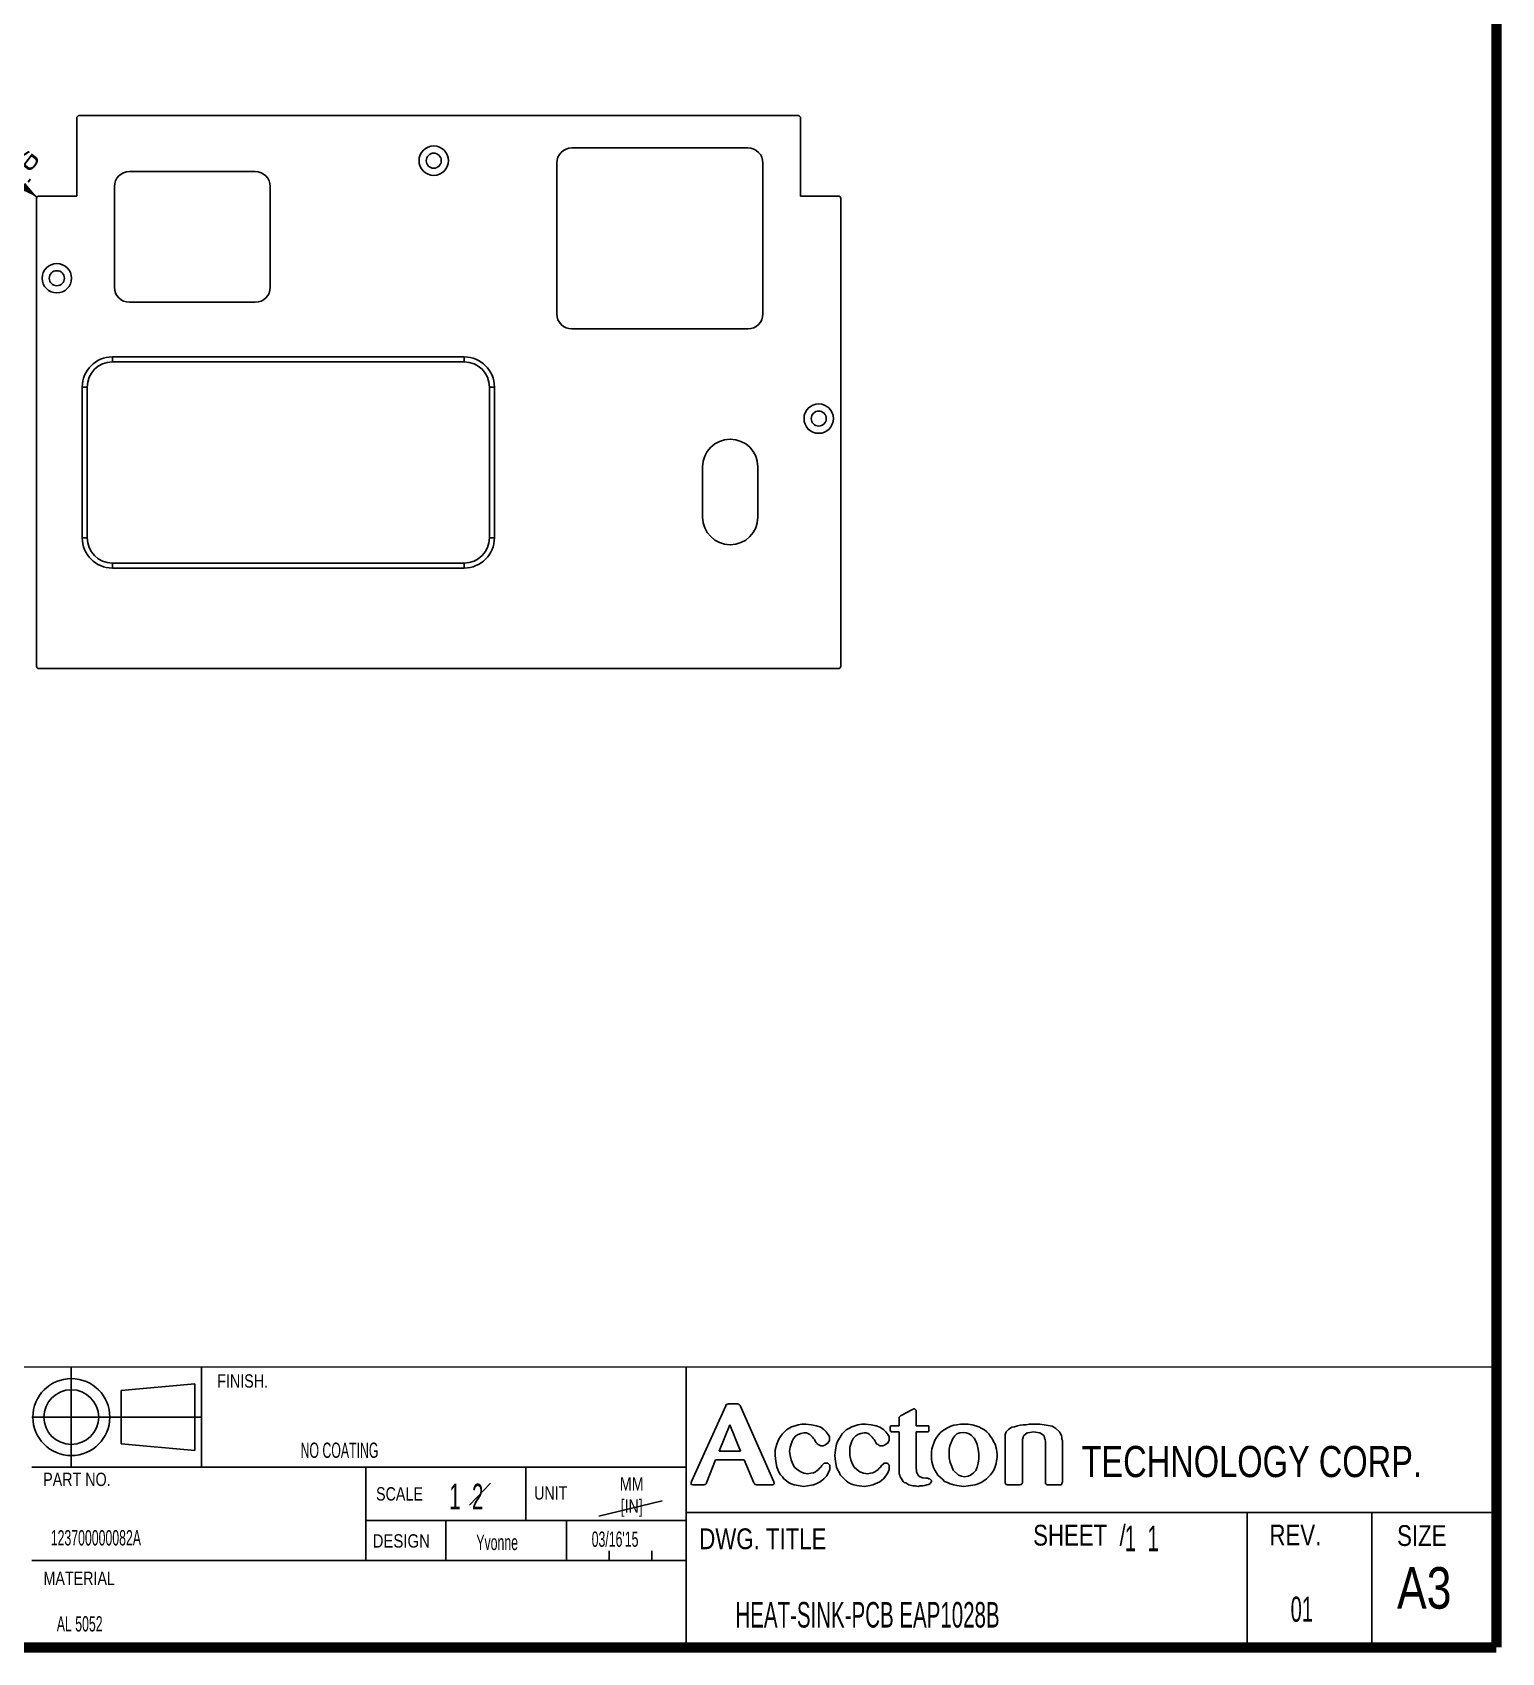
# Model space of a CAD drawing. Header units: millimetres. Extents: x -1 to 407, y -1 to 283.
# Drawn here: x 260.4 to 406.5, y -0.5 to 160.6 of the extents above; entities that cross this region are included whole.
import ezdxf
from ezdxf.enums import TextEntityAlignment as Align

# ---------------------------------------------------------------- set-up
doc = ezdxf.new("R2010")
doc.units = ezdxf.units.MM
doc.header["$LTSCALE"] = 23.1
doc.layers.get('0').update_dxf_attribs({"linetype": 'CONTINUOUS'})
doc.styles.get("Standard").update_dxf_attribs({"font": 'txt', "width": 0.6})
doc.styles.add('TEXTSTYLE_10', font='txt', dxfattribs={"width": 0.836201})
doc.styles.add('TEXTSTYLE_2', font='txt', dxfattribs={"width": 0.8})
doc.styles.add('TEXTSTYLE_3', font='txt', dxfattribs={"width": 0.782203})
doc.dimstyles.new('DIMSTYLE_4', dxfattribs={"dimtxt": 2.5, "dimasz": 1.8, "dimexe": 0.05, "dimexo": 0.0625, "dimtad": 1, "dimlfac": 2, "dimzin": 0, "dimdsep": 46, "dimtxsty": 'Standard', "dimblk": '_FILLED', "dimblk1": '_FILLED', "dimblk2": '_FILLED', "dimcen": 0.09, "dimadec": 0, "dimazin": 0, "dimtp": 0.01, "dimtm": 0.01, "dimtfac": 1, "dimtofl": 0, "dimtmove": 0, "dimatfit": 3, "dimldrblk": '_FILLED', "dimfxl": 1, "dimtolj": 1, "dimtzin": 0, "dimarcsym": 0})

# ---------------------------------------------------------------- blocks, each defined once
blk = doc.blocks.new('_FILLED')
at = {"color": 0, "linetype": 'ByBlock'}
blk.add_solid([(0, 0), (-1, 0.222), (-1, -0.222)], dxfattribs=at)
blk = doc.blocks.new('*D41')
at = {"color": 2, "linetype": 'Continuous'}
blk.add_line((260.84, 144.27), (245.52, 156.04), dxfattribs=at)
at = {"color": 2, "linetype": 'Continuous', "xscale": 1.8, "yscale": 1.8, "zscale": 1.8, "rotation": 322.4729563123}
blk.add_blockref('_FILLED', (260.84, 144.27), dxfattribs=at)
at = {"color": 2, "linetype": 'Continuous', "width": 0.6}
for s, p in [('6-', (248.28, 154.71)), ('R', (249.47, 153.79)), ('0.50', (254.23, 150.14)), (' TYP.', (260.17, 145.57))]:
    blk.add_text(s, height=2.5, rotation=-37.527, dxfattribs=at).set_placement(p, align=Align.RIGHT)

msp = doc.modelspace()

# ---------------------------------------------------------------- linework, layer by layer
at = {"color": 7, "linetype": 'Continuous'}
for p, q in [((264.7914, 152.1149), (264.7914, 144.3649)), ((336.5414, 152.3649), (265.0414, 152.3649)), ((336.7914, 152.1149), (336.7914, 144.3649)), ((314.0414, 149.1449), (331.5414, 149.1449)), ((270.0414, 146.7999), (282.5414, 146.7999)), ((312.5414, 132.6449), (312.5414, 147.6449)), ((333.0414, 147.6449), (333.0414, 132.6449)), ((268.5414, 135.2999), (268.5414, 145.2999)), ((284.0414, 145.2999), (284.0414, 135.2999)), ((260.7914, 144.1149), (260.7914, 97.6149)), ((261.0414, 144.3649), (264.7914, 144.3649)), ((340.5414, 144.3649), (336.7914, 144.3649)), ((340.7914, 97.6149), (340.7914, 144.1149)), ((282.5414, 133.7999), (270.0414, 133.7999)), ((331.5414, 131.1449), (314.0414, 131.1449)), ((268.3364, 128.3649), (268.3364, 127.8649)), ((268.3364, 128.3649), (303.3364, 128.3649)), ((268.3364, 127.8649), (303.3364, 127.8649)), ((303.3364, 128.3649), (303.3364, 127.8649)), ((265.3364, 110.3649), (265.3364, 125.3649)), ((265.3364, 125.3649), (265.8364, 125.3649)), ((265.8364, 110.3649), (265.8364, 125.3649)), ((306.3364, 125.3649), (305.8364, 125.3649)), ((305.8364, 125.3649), (305.8364, 110.3649)), ((306.3364, 125.3649), (306.3364, 110.3649)), ((327.0414, 117.4299), (327.0414, 112.4299)), ((332.5414, 112.4299), (332.5414, 117.4299)), ((265.3364, 110.3649), (265.8364, 110.3649)), ((306.3364, 110.3649), (305.8364, 110.3649)), ((268.3364, 107.3649), (268.3364, 107.8649)), ((303.3364, 107.8649), (268.3364, 107.8649)), ((303.3364, 107.3649), (268.3364, 107.3649)), ((303.3364, 107.3649), (303.3364, 107.8649)), ((261.0414, 97.3649), (340.5414, 97.3649)), ((109.5174, 27.8823), (405.9954, 27.8944)), ((264.2554, 17.9277), (264.2554, 27.8876)), ((277.1925, 17.9277), (277.1925, 27.8876)), ((325.4116, 0), (325.4116, 27.8944)), ((269.1961, 25.5636), (276.5285, 26.2276)), ((276.5285, 19.5877), (276.5285, 26.2276)), ((269.1961, 20.2517), (269.1961, 25.5636)), ((329.4019, 24.1746), (329.5033, 24.1746)), ((329.4019, 24.1238), (329.4019, 24.1746)), ((329.5033, 24.1746), (329.554, 24.2253)), ((329.554, 24.2253), (330.5686, 24.2253)), ((330.5686, 24.2253), (330.6193, 24.1746)), ((330.6193, 24.1746), (330.67, 24.1746)), ((330.67, 24.1746), (330.7715, 24.0731)), ((277.1925, 22.9076), (260.3406, 22.9076)), ((325.9525, 16.5149), (329.3511, 24.0224)), ((329.3511, 24.1238), (329.4019, 24.1238)), ((329.3511, 24.0224), (329.3511, 24.1238)), ((330.7715, 24.0731), (334.1194, 16.4642)), ((346.5981, 22.9064), (346.7502, 23.0586)), ((346.5981, 22.0441), (346.5981, 22.9064)), ((346.7502, 23.0586), (346.801, 23.0586)), ((346.801, 23.0586), (347.8662, 23.6166)), ((347.8662, 23.6166), (347.917, 23.6673)), ((347.917, 23.6673), (347.9677, 23.6673)), ((347.9677, 23.6673), (348.0184, 23.718)), ((348.0184, 23.718), (348.1199, 23.718)), ((348.1199, 23.718), (348.1706, 23.6673)), ((348.1706, 23.6673), (348.2213, 23.6673)), ((348.2213, 23.6673), (348.2213, 23.6166)), ((348.2213, 23.6166), (348.272, 23.5658)), ((348.272, 23.5658), (348.272, 22.0441)), ((329.7569, 22.1455), (328.6917, 19.5077)), ((330.8222, 19.5077), (329.7569, 22.1455)), ((334.6267, 20.7252), (334.7788, 20.9788)), ((334.7788, 20.9788), (334.9817, 21.2324)), ((334.9817, 21.2324), (335.3876, 21.6382)), ((335.3876, 21.6382), (335.8948, 21.9426)), ((335.8948, 21.9426), (336.2499, 22.0441)), ((336.3006, 21.0295), (336.0977, 20.7759)), ((336.2499, 22.0441), (336.5543, 22.1455)), ((336.5543, 21.1817), (336.3006, 21.0295)), ((336.5543, 22.1455), (336.9093, 22.1962)), ((336.8079, 21.2832), (336.5543, 21.1817)), ((337.1123, 21.3339), (336.8079, 21.2832)), ((336.9093, 22.1962), (337.3152, 22.1962)), ((337.3659, 21.3339), (337.1123, 21.3339)), ((337.3152, 22.1962), (337.8731, 22.1455)), ((337.5181, 21.2832), (337.3659, 21.3339)), ((337.721, 21.1817), (337.5181, 21.2832)), ((337.9746, 20.9281), (337.721, 21.1817)), ((337.8731, 22.1455), (338.3804, 22.0441)), ((338.3804, 22.0441), (338.7862, 21.8919)), ((338.7862, 21.8919), (339.0906, 21.689)), ((339.0906, 21.689), (339.3442, 21.4353)), ((339.3442, 21.4353), (339.5471, 21.1817)), ((339.5471, 21.1817), (339.6486, 20.9788)), ((339.6486, 20.9788), (339.6486, 20.573)), ((340.4602, 20.4715), (340.9167, 21.2324)), ((340.9167, 21.2324), (341.3225, 21.6382)), ((341.3225, 21.6382), (341.5762, 21.7904)), ((341.5762, 21.7904), (341.8805, 21.9426)), ((341.8805, 21.9426), (342.1849, 22.0441)), ((342.2863, 21.0295), (342.0327, 20.7759)), ((342.1849, 22.0441), (342.4892, 22.1455)), ((342.4892, 21.1817), (342.2863, 21.0295)), ((342.4892, 22.1455), (342.8951, 22.1962)), ((342.7936, 21.2832), (342.4892, 21.1817)), ((343.098, 21.3339), (342.7936, 21.2832)), ((342.8951, 22.1962), (343.2501, 22.1962)), ((343.3009, 21.3339), (343.098, 21.3339)), ((343.2501, 22.1962), (343.8081, 22.1455)), ((343.5038, 21.2832), (343.3009, 21.3339)), ((343.6559, 21.1817), (343.5038, 21.2832)), ((343.7574, 21.0803), (343.6559, 21.1817)), ((343.9096, 20.9281), (343.7574, 21.0803)), ((343.8081, 22.1455), (344.3154, 22.0441)), ((344.3154, 22.0441), (344.6705, 21.8919)), ((344.6705, 21.8919), (345.0256, 21.689)), ((345.0256, 21.689), (345.2792, 21.4353)), ((345.2792, 21.4353), (345.4821, 21.1817)), ((345.4821, 21.1817), (345.5835, 20.9788)), ((345.5835, 20.9788), (345.5835, 20.573)), ((345.685, 21.9426), (345.7357, 21.9426)), ((345.685, 21.6382), (345.685, 21.9426)), ((345.7357, 21.5368), (345.685, 21.6382)), ((345.7357, 22.0441), (346.5981, 22.0441)), ((345.7357, 21.9426), (345.7357, 22.0441)), ((345.7357, 21.4861), (345.7357, 21.5368)), ((345.7864, 21.4861), (345.7357, 21.4861)), ((345.7864, 21.4353), (345.7864, 21.4861)), ((346.5981, 21.4353), (345.7864, 21.4353)), ((346.5981, 17.2758), (346.5981, 21.4353)), ((348.272, 22.0441), (349.5402, 22.0441)), ((349.4895, 21.4353), (348.272, 21.4353)), ((348.272, 21.4353), (348.272, 17.7831)), ((349.5402, 21.4861), (349.4895, 21.4861)), ((349.4895, 21.4861), (349.4895, 21.4353)), ((349.5402, 22.0441), (349.5402, 21.4861)), ((350.3011, 20.8774), (350.504, 21.131)), ((350.504, 21.131), (350.6562, 21.3339)), ((350.6562, 21.3339), (350.9098, 21.5368)), ((350.9098, 21.5368), (351.4171, 21.8412)), ((351.4171, 21.8412), (351.7214, 21.9933)), ((351.7214, 21.9933), (352.0258, 22.0948)), ((352.1272, 21.0295), (351.9243, 20.7759)), ((352.0258, 22.0948), (352.3301, 22.1455)), ((352.3301, 21.2324), (352.1272, 21.0295)), ((352.3301, 22.1455), (352.6852, 22.1962)), ((352.6345, 21.3339), (352.3301, 21.2324)), ((352.9896, 21.3846), (352.6345, 21.3339)), ((352.6852, 22.1962), (353.4461, 22.1962)), ((353.2432, 21.3339), (352.9896, 21.3846)), ((353.5476, 21.2324), (353.2432, 21.3339)), ((353.4461, 22.1962), (353.8519, 22.1455)), ((353.8012, 21.0803), (353.5476, 21.2324)), ((354.0548, 20.8266), (353.8012, 21.0803)), ((353.8519, 22.1455), (354.207, 22.0441)), ((354.207, 22.0441), (354.5114, 21.9426)), ((354.5114, 21.9426), (354.8157, 21.7904)), ((354.8157, 21.7904), (355.0694, 21.6382)), ((355.0694, 21.6382), (355.323, 21.4353)), ((355.323, 21.4353), (355.5259, 21.2324)), ((355.5259, 21.2324), (355.6781, 20.9788)), ((355.6781, 20.9788), (355.881, 20.7252)), ((357.1491, 21.1817), (357.1999, 21.3339)), ((357.1491, 16.312), (357.1491, 21.1817)), ((357.1999, 21.3339), (357.2506, 21.4353)), ((357.2506, 21.4353), (357.352, 21.5875)), ((357.352, 21.5875), (357.4535, 21.689)), ((357.4535, 21.689), (357.6057, 21.7904)), ((357.6057, 21.7904), (357.8086, 21.8919)), ((357.8086, 21.8919), (358.0622, 21.9426)), ((358.0622, 21.9426), (358.3666, 22.0441)), ((358.3666, 22.0441), (358.6202, 22.0948)), ((358.6202, 22.0948), (358.9246, 22.1455)), ((358.9246, 22.1455), (359.2289, 22.1455)), ((358.9753, 21.0295), (358.9246, 20.8774)), ((359.1275, 21.1817), (358.9753, 21.0295)), ((359.3304, 21.3339), (359.1275, 21.1817)), ((359.2289, 22.1455), (359.5333, 22.1962)), ((359.584, 21.3846), (359.3304, 21.3339)), ((359.5333, 22.1962), (360.5985, 22.1962)), ((359.9391, 21.4353), (359.584, 21.3846)), ((360.3449, 21.3846), (359.9391, 21.4353)), ((360.5985, 21.3339), (360.3449, 21.3846)), ((360.5985, 22.1962), (361.0043, 22.1455)), ((360.8522, 21.1817), (360.5985, 21.3339)), ((361.0043, 21.0295), (360.8522, 21.1817)), ((361.0043, 22.1455), (361.613, 22.0441)), ((361.0551, 20.8266), (361.0043, 21.0295)), ((361.613, 22.0441), (361.816, 21.9933)), ((361.816, 21.9933), (361.9681, 21.8919)), ((361.9681, 21.8919), (362.0696, 21.8412)), ((362.0696, 21.8412), (362.171, 21.7904)), ((362.171, 21.7904), (362.5261, 21.4353)), ((362.5261, 21.4353), (362.6276, 21.2324)), ((362.6276, 21.2324), (362.729, 21.0803)), ((362.729, 21.0803), (362.7798, 20.8774)), ((269.1961, 20.2517), (276.5285, 19.5877)), ((328.6917, 19.5077), (330.8222, 19.5077)), ((334.2716, 19.6599), (334.4238, 20.2179)), ((334.2716, 19.1019), (334.2716, 19.6599)), ((334.4238, 20.2179), (334.5252, 20.4715)), ((334.5252, 20.4715), (334.6267, 20.7252)), ((335.7426, 19.9136), (335.6919, 19.5077)), ((335.6919, 19.5077), (335.7426, 19.1019)), ((335.8441, 20.2179), (335.7426, 19.9136)), ((335.9455, 20.5223), (335.8441, 20.2179)), ((336.0977, 20.7759), (335.9455, 20.5223)), ((338.0761, 20.7759), (337.9746, 20.9281)), ((338.1775, 20.6745), (338.0761, 20.7759)), ((338.2282, 20.5223), (338.1775, 20.6745)), ((338.3297, 20.3701), (338.2282, 20.5223)), ((338.4311, 20.2686), (338.3297, 20.3701)), ((338.4819, 20.2179), (338.4311, 20.2686)), ((338.6848, 20.1165), (338.4819, 20.2179)), ((338.7862, 20.0657), (338.6848, 20.1165)), ((339.0399, 20.0657), (338.7862, 20.0657)), ((339.192, 20.1165), (339.0399, 20.0657)), ((339.2935, 20.1672), (339.192, 20.1165)), ((339.4457, 20.2686), (339.2935, 20.1672)), ((339.4964, 20.3194), (339.4457, 20.2686)), ((339.5978, 20.4715), (339.4964, 20.3194)), ((339.6486, 20.573), (339.5978, 20.4715)), ((340.2066, 19.1019), (340.2573, 19.6599)), ((340.2573, 19.6599), (340.3587, 20.2179)), ((340.3587, 20.2179), (340.4602, 20.4715)), ((341.8805, 20.5223), (341.6776, 19.9136)), ((341.6776, 19.9136), (341.6776, 19.1019)), ((342.0327, 20.7759), (341.8805, 20.5223)), ((344.011, 20.7759), (343.9096, 20.9281)), ((344.1125, 20.6745), (344.011, 20.7759)), ((344.2139, 20.5223), (344.1125, 20.6745)), ((344.2647, 20.3701), (344.2139, 20.5223)), ((344.3154, 20.2686), (344.2647, 20.3701)), ((344.4168, 20.2179), (344.3154, 20.2686)), ((344.5183, 20.1672), (344.4168, 20.2179)), ((344.569, 20.1165), (344.5183, 20.1672)), ((344.6705, 20.0657), (344.569, 20.1165)), ((344.9748, 20.0657), (344.6705, 20.0657)), ((345.127, 20.1165), (344.9748, 20.0657)), ((345.2285, 20.1672), (345.127, 20.1165)), ((345.3806, 20.2686), (345.2285, 20.1672)), ((345.4821, 20.3194), (345.3806, 20.2686)), ((345.5328, 20.4715), (345.4821, 20.3194)), ((345.5835, 20.573), (345.5328, 20.4715)), ((349.7938, 19.4063), (349.8446, 19.7614)), ((349.7938, 18.7469), (349.7938, 19.4063)), ((349.8446, 19.7614), (349.946, 20.0657)), ((349.946, 20.0657), (350.0475, 20.3194)), ((350.0475, 20.3194), (350.1489, 20.6237)), ((350.1489, 20.6237), (350.3011, 20.8774)), ((351.62, 20.0657), (351.5692, 19.7107)), ((351.5692, 19.7107), (351.5692, 18.8483)), ((351.9243, 20.7759), (351.62, 20.0657)), ((354.207, 20.5223), (354.0548, 20.8266)), ((354.3592, 20.1672), (354.207, 20.5223)), ((354.4606, 19.7107), (354.3592, 20.1672)), ((354.5114, 19.2541), (354.4606, 19.7107)), ((355.881, 20.7252), (355.9824, 20.4715)), ((355.9824, 20.4715), (356.1346, 20.2179)), ((356.1346, 20.2179), (356.2868, 19.7107)), ((356.2868, 19.7107), (356.3375, 19.2034)), ((358.9246, 20.8774), (358.8738, 20.7252)), ((358.8738, 20.7252), (358.8738, 16.3627)), ((361.1058, 20.6745), (361.0551, 20.8266)), ((361.1565, 20.4715), (361.1058, 20.6745)), ((361.1565, 16.2613), (361.1565, 20.4715)), ((362.7798, 20.8774), (362.7798, 20.7252)), ((362.7798, 20.7252), (362.8305, 20.573)), ((362.8305, 20.573), (362.8305, 16.4134)), ((260.3406, 17.9277), (325.4116, 17.9277)), ((293.5401, 17.9277), (293.5401, 8.6319)), ((309.4759, 12.6158), (309.4759, 17.9277)), ((328.3366, 18.6454), (327.4235, 16.3627)), ((331.1773, 18.6454), (328.3366, 18.6454)), ((332.1411, 16.3627), (331.1773, 18.6454)), ((334.3223, 18.4932), (334.2716, 19.1019)), ((334.4238, 17.9352), (334.3223, 18.4932)), ((334.5252, 17.6816), (334.4238, 17.9352)), ((335.7426, 19.1019), (335.8441, 18.6454)), ((335.8441, 18.6454), (335.9963, 18.2903)), ((335.9963, 18.2903), (336.1992, 17.9352)), ((336.1992, 17.9352), (336.4528, 17.6816)), ((338.5833, 17.6816), (338.6848, 17.8338)), ((338.6848, 17.8338), (338.7862, 17.9352)), ((338.7862, 17.9352), (338.8877, 18.0874)), ((338.8877, 18.0874), (339.1413, 18.341)), ((339.1413, 18.341), (339.4964, 18.341)), ((339.4964, 18.341), (339.5471, 18.2903)), ((339.5471, 18.2903), (339.5978, 18.2396)), ((339.5978, 18.2396), (339.6993, 18.1381)), ((339.6993, 18.1381), (339.6993, 17.6816)), ((340.2573, 18.4932), (340.2066, 19.1019)), ((340.3587, 17.9352), (340.2573, 18.4932)), ((340.4602, 17.6816), (340.3587, 17.9352)), ((341.6776, 19.1019), (341.7791, 18.6454)), ((341.7791, 18.6454), (341.9313, 18.2903)), ((341.9313, 18.2903), (342.1342, 17.9352)), ((342.1342, 17.9352), (342.3878, 17.6816)), ((344.5183, 17.6816), (344.6197, 17.8338)), ((344.6197, 17.8338), (344.7212, 17.9352)), ((344.7212, 17.9352), (344.8226, 18.0874)), ((344.8226, 18.0874), (344.8734, 18.1381)), ((344.8734, 18.1381), (344.9748, 18.1889)), ((344.9748, 18.1889), (345.0256, 18.2396)), ((345.0256, 18.2903), (345.0763, 18.341)), ((345.0256, 18.2396), (345.0256, 18.2903)), ((345.0763, 18.341), (345.3806, 18.341)), ((345.3806, 18.341), (345.4821, 18.2903)), ((345.4821, 18.2903), (345.5328, 18.2396)), ((345.5328, 18.2396), (345.5328, 18.1889)), ((345.5328, 18.1889), (345.5835, 18.1381)), ((345.5835, 18.1381), (345.5835, 17.6816)), ((348.272, 17.7831), (348.3228, 17.6309)), ((349.8446, 18.4425), (349.7938, 18.7469)), ((349.946, 18.1381), (349.8446, 18.4425)), ((349.9967, 17.8845), (349.946, 18.1381)), ((350.1489, 17.6309), (349.9967, 17.8845)), ((351.5692, 18.8483), (351.6707, 18.3918)), ((351.6707, 18.3918), (351.8229, 17.986)), ((351.8229, 17.986), (351.9751, 17.6309)), ((354.207, 17.5801), (354.3592, 17.9352)), ((354.3592, 17.9352), (354.4606, 18.341)), ((354.4606, 18.341), (354.5114, 18.7469)), ((354.5114, 18.7469), (354.5114, 19.2541)), ((356.1346, 17.986), (356.0332, 17.6816)), ((356.2361, 18.2903), (356.1346, 17.986)), ((356.2868, 18.5439), (356.2361, 18.2903)), ((356.3375, 18.899), (356.2868, 18.5439)), ((356.3375, 19.2034), (356.3375, 18.899)), ((305.9374, 16.3349), (303.8599, 14.1554)), ((325.851, 16.312), (325.9017, 16.312)), ((325.9017, 16.2613), (325.851, 16.312)), ((325.9017, 16.4134), (325.9525, 16.4642)), ((325.9017, 16.312), (325.9017, 16.4134)), ((325.9525, 16.2105), (325.9017, 16.2613)), ((325.9525, 16.4642), (325.9525, 16.5149)), ((326.0032, 16.2105), (325.9525, 16.2105)), ((326.0539, 16.1598), (326.0032, 16.2105)), ((327.1699, 16.1598), (326.0539, 16.1598)), ((327.2714, 16.2105), (327.1699, 16.1598)), ((327.3221, 16.2105), (327.2714, 16.2105)), ((327.4235, 16.312), (327.3221, 16.2105)), ((327.4235, 16.3627), (327.4235, 16.312)), ((332.1918, 16.312), (332.1411, 16.3627)), ((332.2425, 16.2613), (332.1918, 16.312)), ((332.2425, 16.2105), (332.2425, 16.2613)), ((332.344, 16.2105), (332.2425, 16.2105)), ((332.3947, 16.1598), (332.344, 16.2105)), ((334.0179, 16.1598), (332.3947, 16.1598)), ((334.0687, 16.2105), (334.0179, 16.1598)), ((334.1194, 16.2105), (334.0687, 16.2105)), ((334.1194, 16.4642), (334.1194, 16.4134)), ((334.1194, 16.4134), (334.1701, 16.4134)), ((334.1701, 16.2613), (334.1194, 16.2613)), ((334.1194, 16.2613), (334.1194, 16.2105)), ((334.1701, 16.4134), (334.1701, 16.2613)), ((334.6267, 17.428), (334.5252, 17.6816)), ((334.7788, 17.1743), (334.6267, 17.428)), ((334.9817, 16.9714), (334.7788, 17.1743)), ((335.1339, 16.7685), (334.9817, 16.9714)), ((335.3876, 16.5656), (335.1339, 16.7685)), ((335.5905, 16.4134), (335.3876, 16.5656)), ((335.8441, 16.2613), (335.5905, 16.4134)), ((336.1485, 16.1598), (335.8441, 16.2613)), ((336.7572, 16.0584), (336.1485, 16.1598)), ((336.4528, 17.6816), (336.8079, 17.4787)), ((336.8079, 17.4787), (337.1123, 17.3265)), ((337.1123, 17.3265), (337.5181, 17.2758)), ((338.0761, 16.1598), (337.4673, 16.0584)), ((337.5181, 17.2758), (337.8224, 17.3265)), ((337.8224, 17.3265), (338.0761, 17.3772)), ((338.0761, 17.3772), (338.279, 17.4787)), ((338.3297, 16.2613), (338.0761, 16.1598)), ((338.279, 17.4787), (338.4311, 17.5801)), ((338.7355, 16.4642), (338.3297, 16.2613)), ((338.4311, 17.5801), (338.5833, 17.6816)), ((339.0906, 16.7685), (338.7355, 16.4642)), ((339.3949, 17.0729), (339.0906, 16.7685)), ((339.6993, 17.6816), (339.3949, 17.0729)), ((340.6124, 17.428), (340.4602, 17.6816)), ((340.7138, 17.1743), (340.6124, 17.428)), ((341.3225, 16.5656), (340.7138, 17.1743)), ((341.5254, 16.4134), (341.3225, 16.5656)), ((341.7791, 16.2613), (341.5254, 16.4134)), ((342.0834, 16.1598), (341.7791, 16.2613)), ((342.3878, 16.1091), (342.0834, 16.1598)), ((342.3878, 17.6816), (342.6921, 17.4787)), ((342.6921, 17.4787), (343.0472, 17.3265)), ((343.0472, 17.3265), (343.453, 17.2758)), ((343.453, 17.2758), (343.7574, 17.3265)), ((343.9603, 16.1598), (343.7067, 16.1091)), ((343.7574, 17.3265), (343.9603, 17.3772)), ((343.9603, 17.3772), (344.1632, 17.4787)), ((344.2139, 16.2613), (343.9603, 16.1598)), ((344.1632, 17.4787), (344.3661, 17.5801)), ((344.6705, 16.4642), (344.2139, 16.2613)), ((344.3661, 17.5801), (344.5183, 17.6816)), ((345.0256, 16.7685), (344.6705, 16.4642)), ((345.2792, 17.0729), (345.0256, 16.7685)), ((345.4821, 17.3772), (345.2792, 17.0729)), ((345.5835, 17.6816), (345.4821, 17.3772)), ((346.6488, 17.1236), (346.5981, 17.2758)), ((346.6995, 16.9714), (346.6488, 17.1236)), ((346.801, 16.8193), (346.6995, 16.9714)), ((346.9024, 16.6671), (346.801, 16.8193)), ((347.0039, 16.5149), (346.9024, 16.6671)), ((347.1053, 16.4134), (347.0039, 16.5149)), ((347.2575, 16.3627), (347.1053, 16.4134)), ((347.5619, 16.1598), (347.2575, 16.3627)), ((347.9677, 16.0584), (347.5619, 16.1598)), ((348.3228, 17.6309), (348.3228, 17.428)), ((348.3228, 17.428), (348.4242, 17.2758)), ((348.4242, 17.2758), (348.5257, 17.0729)), ((348.5257, 17.0729), (348.6778, 16.9714)), ((348.6778, 16.9714), (348.9315, 16.87)), ((348.9315, 16.87), (349.2358, 16.8193)), ((349.3373, 16.1598), (349.1344, 16.1091)), ((349.2358, 16.8193), (349.4387, 16.8193)), ((349.5402, 16.2105), (349.3373, 16.1598)), ((349.4387, 16.8193), (349.5402, 16.7685)), ((349.5402, 16.7685), (349.6416, 16.7685)), ((349.6924, 16.312), (349.5402, 16.2105)), ((349.6416, 16.7685), (349.6924, 16.7178)), ((349.6924, 16.7178), (349.7431, 16.6671)), ((349.7431, 16.4134), (349.6924, 16.312)), ((349.7431, 16.6671), (349.7938, 16.6163)), ((349.7938, 16.5149), (349.7431, 16.4134)), ((349.7938, 16.6163), (349.7938, 16.5149)), ((350.3011, 17.3772), (350.1489, 17.6309)), ((350.4533, 17.1236), (350.3011, 17.3772)), ((350.6562, 16.9207), (350.4533, 17.1236)), ((350.9098, 16.7178), (350.6562, 16.9207)), ((351.1127, 16.5149), (350.9098, 16.7178)), ((351.4171, 16.4134), (351.1127, 16.5149)), ((351.6707, 16.2613), (351.4171, 16.4134)), ((352.0258, 16.1598), (351.6707, 16.2613)), ((351.9751, 17.6309), (352.4823, 17.1236)), ((352.3301, 16.1091), (352.0258, 16.1598)), ((352.4823, 17.1236), (352.7867, 17.0222)), ((352.7867, 17.0222), (353.091, 16.9714)), ((353.091, 16.9714), (353.4461, 17.0222)), ((353.4461, 17.0222), (353.6997, 17.1236)), ((354.1563, 16.1598), (353.4461, 16.0584)), ((353.6997, 17.1236), (353.9534, 17.3265)), ((353.9534, 17.3265), (354.207, 17.5801)), ((354.4606, 16.2613), (354.1563, 16.1598)), ((354.765, 16.4134), (354.4606, 16.2613)), ((355.0186, 16.5656), (354.765, 16.4134)), ((355.2723, 16.7685), (355.0186, 16.5656)), ((355.6781, 17.1743), (355.2723, 16.7685)), ((355.881, 17.428), (355.6781, 17.1743)), ((356.0332, 17.6816), (355.881, 17.428)), ((357.1999, 16.2613), (357.1491, 16.312)), ((357.1999, 16.2105), (357.1999, 16.2613)), ((357.3013, 16.2105), (357.1999, 16.2105)), ((357.352, 16.1598), (357.3013, 16.2105)), ((358.6202, 16.1598), (357.352, 16.1598)), ((358.6709, 16.2105), (358.6202, 16.1598)), ((358.7724, 16.2105), (358.6709, 16.2105)), ((358.8231, 16.2613), (358.7724, 16.2105)), ((358.8738, 16.3627), (358.8231, 16.312)), ((358.8231, 16.312), (358.8231, 16.2613)), ((361.2072, 16.2613), (361.1565, 16.2613)), ((361.2072, 16.2105), (361.2072, 16.2613)), ((361.258, 16.2105), (361.2072, 16.2105)), ((361.3594, 16.1598), (361.258, 16.2105)), ((362.6783, 16.1598), (361.3594, 16.1598)), ((362.729, 16.2105), (362.6783, 16.1598)), ((362.7798, 16.2105), (362.729, 16.2105)), ((362.8305, 16.4134), (362.7798, 16.3627)), ((362.7798, 16.3627), (362.7798, 16.2105)), ((323.0191, 14.5918), (316.7385, 13.0457)), ((337.1123, 16.0076), (336.7572, 16.0584)), ((337.4673, 16.0584), (337.1123, 16.0076)), ((343.098, 16.0076), (342.3878, 16.1091)), ((343.7067, 16.1091), (343.098, 16.0076)), ((348.2213, 16.0584), (347.9677, 16.0584)), ((348.4749, 16.0076), (348.2213, 16.0584)), ((348.6778, 16.0584), (348.4749, 16.0076)), ((348.9315, 16.0584), (348.6778, 16.0584)), ((349.1344, 16.1091), (348.9315, 16.0584)), ((353.0403, 16.0076), (352.3301, 16.1091)), ((353.4461, 16.0584), (353.0403, 16.0076)), ((325.4116, 13.4306), (405.9954, 13.4306)), ((381.2004, 0), (381.2004, 13.4306)), ((393.5979, 0), (393.5979, 13.4306)), ((293.5401, 12.6158), (325.4116, 12.6158)), ((301.508, 12.6158), (301.508, 8.6319)), ((313.495, 8.6282), (313.495, 12.5872)), ((260.3406, 8.6319), (325.4116, 8.6319)), ((317.7526, 8.6319), (317.7526, 9.6078)), ((322.0062, 8.6319), (322.0062, 9.6078))]:
    msp.add_line(p, q, dxfattribs=at)
at = {"color": 7, "linetype": 'Continuous', "const_width": 1.0331}
for points in [[(405.9954, 0), (405.9954, 281.9972)], [(0, 0), (405.9954, 0)]]:
    msp.add_lwpolyline(points, dxfattribs=at)
at = {"color": 7, "linetype": 'Continuous'}
for centre, radius in [((300.3019, 147.8824), 1.4641), ((300.3019, 147.8824), 0.75), ((262.8148, 136.1892), 1.4641), ((262.8148, 136.1892), 0.75), ((338.5924, 122.2284), 1.4641), ((338.5924, 122.2284), 0.75), ((264.2554, 22.9076), 3.8276), ((264.2554, 22.9076), 2.7193)]:
    msp.add_circle(centre, radius, dxfattribs=at)
for centre, radius, start, end in [((265.0414, 152.1149), 0.25, 90, 180), ((336.5414, 152.1149), 0.25, 0, 90), ((314.0414, 147.6449), 1.5, 90, 180), ((331.5414, 147.6449), 1.5, 0, 90), ((270.0414, 145.2999), 1.5, 90, 180), ((282.5414, 145.2999), 1.5, 0, 90), ((261.0414, 144.1149), 0.25, 90, 180), ((340.5414, 144.1149), 0.25, 0, 90), ((270.0414, 135.2999), 1.5, 180, 270), ((282.5414, 135.2999), 1.5, 270, 360), ((314.0414, 132.6449), 1.5, 180, 270), ((331.5414, 132.6449), 1.5, 270, 360), ((268.3364, 125.3649), 3, 90, 180), ((268.3364, 125.3649), 2.5, 90, 180), ((303.3364, 125.3649), 3, 0, 90), ((303.3364, 125.3649), 2.5, 0, 90), ((329.7914, 117.4299), 2.75, 0, 180), ((329.7914, 112.4299), 2.75, 180, 360), ((268.3364, 110.3649), 3, 180, 270), ((268.3364, 110.3649), 2.5, 180, 270), ((303.3364, 110.3649), 3, 270, 360), ((303.3364, 110.3649), 2.5, 270, 360), ((261.0414, 97.6149), 0.25, 180, 270), ((340.5414, 97.6149), 0.25, 270, 360)]:
    msp.add_arc(centre, radius, start, end, dxfattribs=at)

# ---------------------------------------------------------------- texts
at = {"color": 7, "linetype": 'Continuous', "style": 'TEXTSTYLE_2', "width": 0.8}
for s, height, p in [('FINISH.', 1.32798, (281.2904, 25.8382)), ('MM', 1.32798, (319.9894, 15.6053)), ('[IN]', 1.32798, (319.9894, 13.392)), ('A3', 4.1325, (398.8181, 3.8529))]:
    msp.add_text(s, height=height, dxfattribs=at).set_placement(p, align=Align.CENTER)
at = {"color": 2, "linetype": 'Continuous', "width": 0.6}
for s, height, p in [('NO COATING', 1.524, (287.0558, 18.8484)), ('1  2', 2.54, (301.8411, 13.7373)), ('123700000082A', 1.524, (262.2089, 10.1415)), ("03/16'15", 1.524, (316.0089, 10.004)), ('1  1', 2.54, (369.03, 9.5714)), ('Yvonne', 1.524, (304.5366, 9.6802)), ('01', 2.5, (385.5271, 2.5511)), ('HEAT-SINK-PCB EAP1028B', 2.54, (330.3066, 1.9757)), ('AL 5052', 1.524, (262.8087, 1.5827))]:
    msp.add_text(s, height=height, dxfattribs=at).set_placement(p)
at = {"color": 7, "linetype": 'Continuous'}
for s, height, style, width, p in [('TECHNOLOGY CORP.', 3.099375, 'TEXTSTYLE_3', 0.782203, (364.7297, 16.9407)), ('PART NO.', 1.32798, 'TEXTSTYLE_2', 0.8, (261.4544, 16.051)), ('SCALE', 1.32798, 'TEXTSTYLE_2', 0.8, (294.5617, 14.6093)), ('UNIT', 1.32798, 'TEXTSTYLE_2', 0.8, (310.2885, 14.6964)), ('DWG. TITLE', 2.06625, 'TEXTSTYLE_2', 0.8, (326.7116, 9.7706)), ('SHEET  /', 2.06625, 'TEXTSTYLE_2', 0.8, (359.9183, 10.1293)), ('REV.', 2.06625, 'TEXTSTYLE_2', 0.8, (383.4225, 10.1472)), ('SIZE', 2.06625, 'TEXTSTYLE_2', 0.8, (396.1172, 10.0904)), ('DESIGN', 1.32798, 'TEXTSTYLE_10', 0.836201, (294.2253, 9.928)), ('MATERIAL', 1.32798, 'TEXTSTYLE_2', 0.8, (261.4873, 6.2041))]:
    msp.add_text(s, height=height, dxfattribs=dict(at, style=style, width=width)).set_placement(p)

# ---------------------------------------------------------------- dimensions: what is measured, and where the dimension line sits
at = {"color": 2, "linetype": 'Continuous'}
dim = msp.add_radius_dim(center=(261.0414, 144.1149), mpoint=(260.8431, 144.2671), text='6-R<> TYP.', dimstyle='DIMSTYLE_4', override={"dimpost": '<>'}, dxfattribs=at)
dim.commit()
dim.dimension.update_dxf_attribs({"geometry": '*D41', "text_midpoint": (253.7985, 152.0422), "dimtype": 164})

doc.saveas('drawing.dxf')
